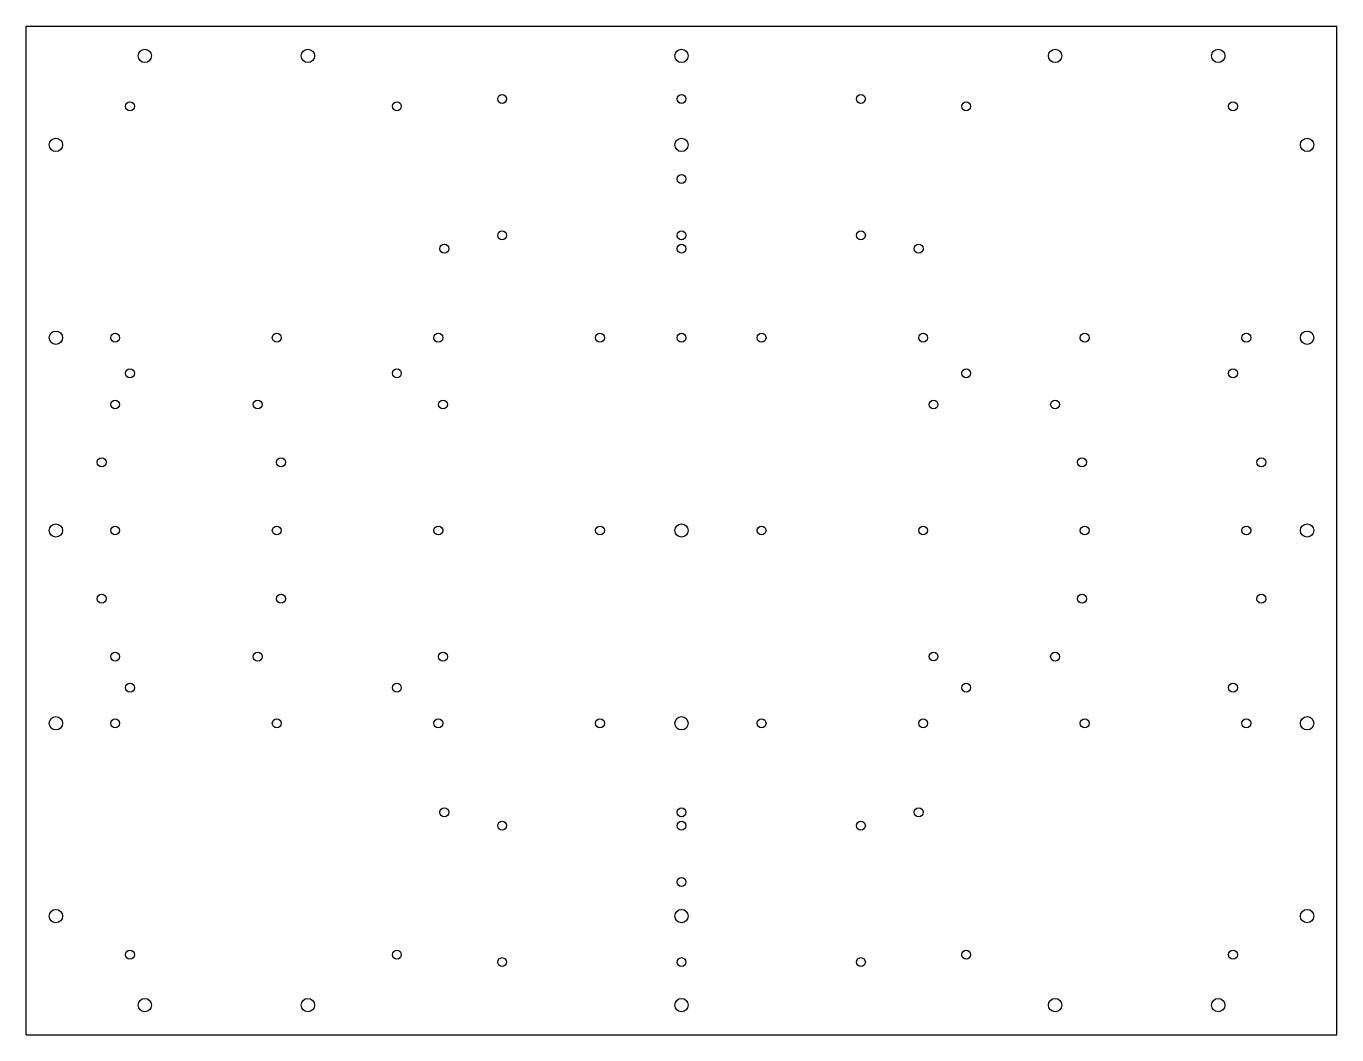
# Model space of a CAD drawing. Header units: millimetres. Extents: x -221 to 221, y -170 to 170.
import ezdxf

# ---------------------------------------------------------------- set-up
doc = ezdxf.new("R2010")
doc.units = ezdxf.units.MM

msp = doc.modelspace()

# ---------------------------------------------------------------- linework, layer by layer
at = {"color": 7, "linetype": 'Continuous'}
for p, q in [((-221.18, -169.91), (-221.18, 170.09)), ((-221.18, 170.09), (220.82, 170.09)), ((220.82, -169.91), (220.82, 170.09)), ((-221.18, -169.91), (220.82, -169.91))]:
    msp.add_line(p, q, dxfattribs=at)
for centre, radius in [((-181.18, 160.09), 2.25), ((-126.18, 160.09), 2.25), ((-0.18, 160.09), 2.25), ((125.82, 160.09), 2.25), ((180.82, 160.09), 2.25), ((-60.68, 145.59), 1.5), ((-0.18, 145.59), 1.5), ((60.32, 145.59), 1.5), ((-186.18, 143.09), 1.5), ((-96.18, 143.09), 1.5), ((95.82, 143.09), 1.5), ((185.82, 143.09), 1.5), ((-211.18, 130.09), 2.25), ((-0.18, 130.09), 2.25), ((210.82, 130.09), 2.25), ((-0.18, 118.58), 1.5), ((-60.68, 99.59), 1.5), ((-0.18, 99.59), 1.5), ((60.32, 99.59), 1.5), ((-80.18, 95.09), 1.5), ((-0.18, 95.09), 1.5), ((79.82, 95.09), 1.5), ((-211.18, 65.09), 2.25), ((-191.18, 65.09), 1.5), ((-136.68, 65.09), 1.5), ((-82.18, 65.09), 1.5), ((-27.68, 65.09), 1.5), ((-0.18, 65.09), 1.5), ((26.82, 65.09), 1.5), ((81.32, 65.09), 1.5), ((135.82, 65.09), 1.5), ((190.32, 65.09), 1.5), ((210.82, 65.09), 2.25), ((-186.18, 53.09), 1.5), ((-96.18, 53.09), 1.5), ((95.82, 53.09), 1.5), ((185.82, 53.09), 1.5), ((-191.18, 42.57), 1.5), ((-143.12, 42.57), 1.5), ((-80.62, 42.57), 1.5), ((84.82, 42.57), 1.5), ((125.82, 42.57), 1.5), ((-195.75, 23.09), 1.5), ((-135.25, 23.09), 1.5), ((134.89, 23.09), 1.5), ((195.39, 23.09), 1.5), ((-211.18, 0.09), 2.25), ((-191.18, 0.09), 1.5), ((-136.68, 0.09), 1.5), ((-82.18, 0.09), 1.5), ((-27.68, 0.09), 1.5), ((-0.18, 0.09), 2.25), ((26.82, 0.09), 1.5), ((81.32, 0.09), 1.5), ((135.82, 0.09), 1.5), ((190.32, 0.09), 1.5), ((210.82, 0.09), 2.25), ((-195.75, -22.91), 1.5), ((-135.25, -22.91), 1.5), ((134.89, -22.91), 1.5), ((195.39, -22.91), 1.5), ((-191.18, -42.43), 1.5), ((-143.12, -42.43), 1.5), ((-80.62, -42.43), 1.5), ((84.82, -42.38), 1.5), ((125.82, -42.43), 1.5), ((-186.18, -52.91), 1.5), ((-96.18, -52.91), 1.5), ((95.82, -52.91), 1.5), ((185.82, -52.91), 1.5), ((-211.18, -64.91), 2.25), ((-191.18, -64.91), 1.5), ((-136.68, -64.91), 1.5), ((-82.18, -64.91), 1.5), ((-27.68, -64.91), 1.5), ((-0.18, -64.91), 2.25), ((26.82, -64.91), 1.5), ((81.32, -64.91), 1.5), ((135.82, -64.91), 1.5), ((190.32, -64.91), 1.5), ((210.82, -64.91), 2.25), ((-80.18, -94.91), 1.5), ((-0.18, -94.91), 1.5), ((79.82, -94.91), 1.5), ((-60.68, -99.41), 1.5), ((-0.18, -99.41), 1.5), ((60.32, -99.41), 1.5), ((-0.18, -118.4), 1.5), ((-211.18, -129.91), 2.25), ((-0.18, -129.91), 2.25), ((210.82, -129.91), 2.25), ((-186.18, -142.91), 1.5), ((-96.18, -142.91), 1.5), ((95.82, -142.91), 1.5), ((185.82, -142.91), 1.5), ((-60.68, -145.41), 1.5), ((-0.18, -145.41), 1.5), ((60.32, -145.41), 1.5), ((-181.18, -159.91), 2.25), ((-126.18, -159.91), 2.25), ((-0.18, -159.91), 2.25), ((125.82, -159.91), 2.25), ((180.82, -159.91), 2.25)]:
    msp.add_circle(centre, radius, dxfattribs=at)

doc.saveas('drawing.dxf')
